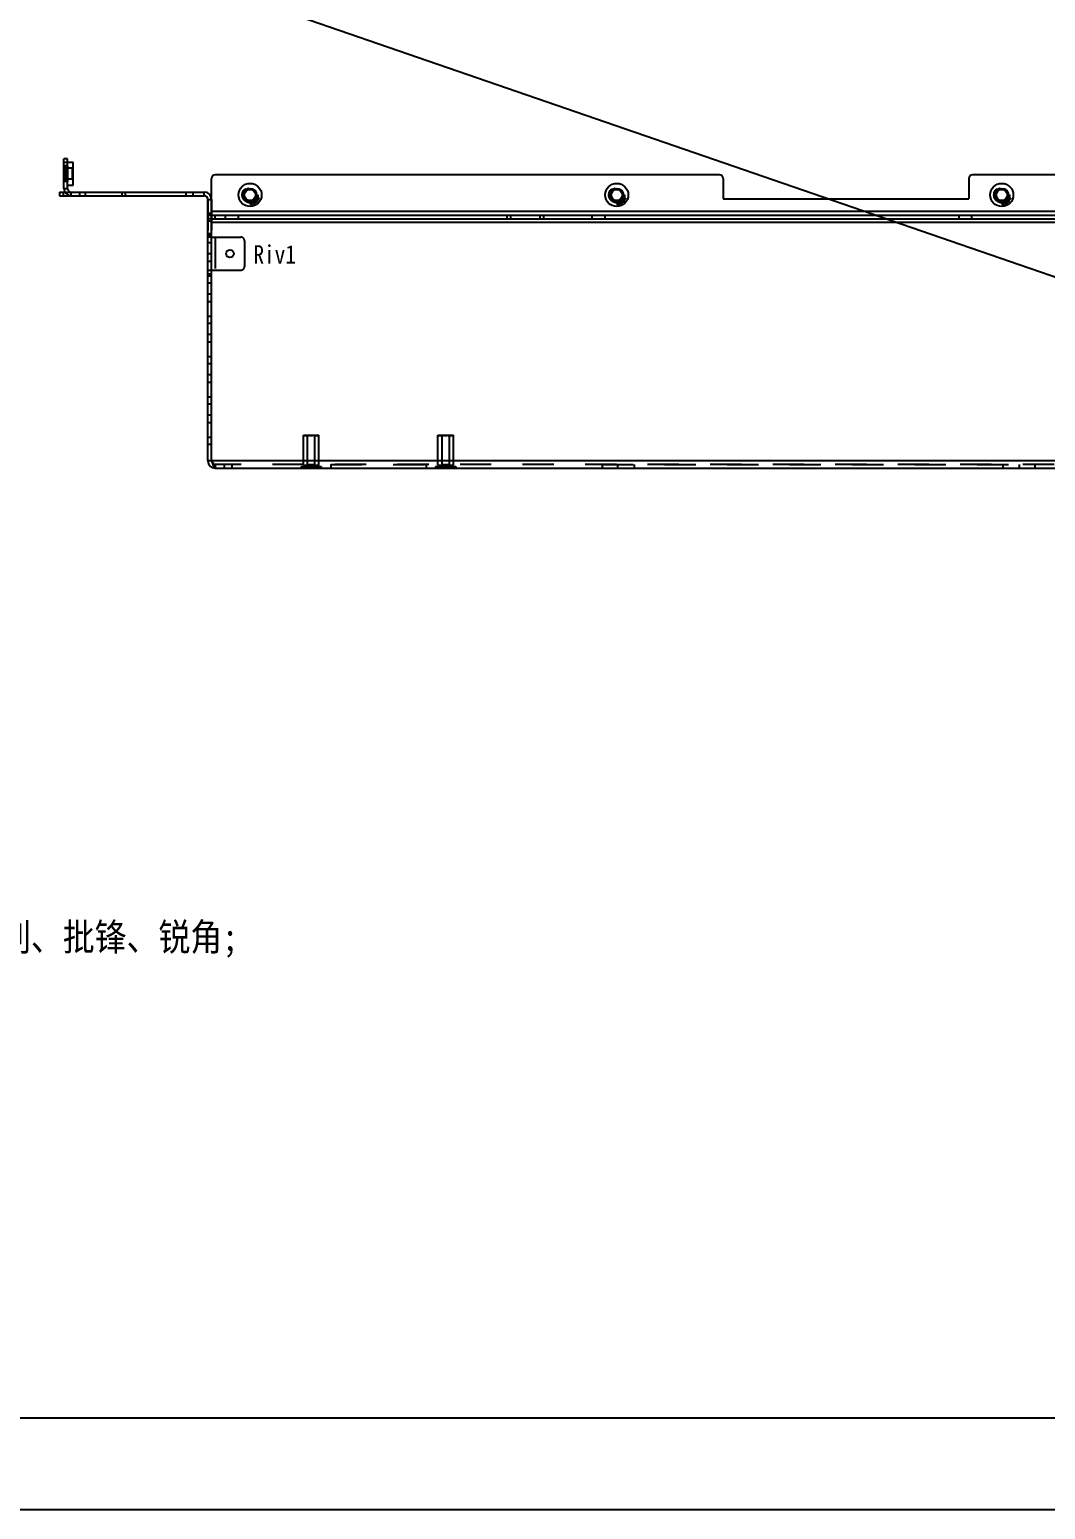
# Model space of a CAD drawing. Header units: millimetres. Extents: x 0 to 8948, y -1340 to 1100.
# Drawn here: x 6327.9 to 6604.9, y 0 to 403.5 of the extents above; entities that cross this region are included whole.
import ezdxf

# ---------------------------------------------------------------- set-up
doc = ezdxf.new("R2010")
doc.units = ezdxf.units.MM
doc.header["$LTSCALE"] = 85.25
doc.linetypes.add('HIDDEN', pattern=[0.2, 0.1, -0.1])
doc.layers.get('0').update_dxf_attribs({"linetype": 'CONTINUOUS'})
doc.layers.add('02___PRT_ALL_AXES', color=7, linetype='CONTINUOUS')
doc.layers.add('DEFAULT_2', color=8, linetype='HIDDEN')
doc.styles.get("Standard").update_dxf_attribs({"font": 'txt', "width": 0.85})

msp = doc.modelspace()

# ---------------------------------------------------------------- linework, layer by layer
msp.add_line((4392.409, 1100), (7581.815, 0))
at = {"color": 3, "linetype": 'Continuous'}
for p, q in [((6337.263, 360.199), (6337.263, 368.199)), ((6336.013, 358.199), (6375.513, 358.199)), ((6376.513, 285.899), (6376.513, 357.199)), ((6377.513, 285.899), (6377.513, 351.899)), ((6377.513, 351.899), (6750.013, 351.899)), ((6693.513, 350.899), (6377.513, 350.899)), ((6377.513, 346.899), (6376.513, 346.899)), ((6376.513, 337.899), (6377.513, 337.899)), ((6693.513, 285.899), (6377.513, 285.899)), ((6378.513, 283.899), (6692.513, 283.899))]:
    msp.add_line(p, q, dxfattribs=at)
at = {"color": 7, "linetype": 'Continuous'}
for p, q in [((6338.263, 368.199), (6337.263, 368.199)), ((6338.263, 367.199), (6337.263, 367.199)), ((6338.263, 360.199), (6338.263, 368.199)), ((6338.263, 367.349), (6339.763, 367.349)), ((6339.763, 361.049), (6339.763, 367.349)), ((6516.013, 363.899), (6378.513, 363.899)), ((6692.513, 363.899), (6585.013, 363.899)), ((6336.013, 359.199), (6336.013, 358.199)), ((6336.013, 359.199), (6337.541, 359.199)), ((6337.013, 359.199), (6337.013, 358.199)), ((6337.263, 360.199), (6338.263, 360.199)), ((6338.263, 361.049), (6339.763, 361.049)), ((6339.263, 358.199), (6339.263, 359.199)), ((6339.263, 359.199), (6375.513, 359.199)), ((6375.513, 358.199), (6375.513, 359.199)), ((6377.513, 351.899), (6377.513, 362.899)), ((6517.013, 362.899), (6517.013, 357.299)), ((6584.013, 362.899), (6584.013, 357.299)), ((6376.513, 357.199), (6377.513, 357.199)), ((6388.105, 355.933), (6388.117, 355.934)), ((6388.105, 355.933), (6388.109, 355.797)), ((6388.383, 356.234), (6388.371, 356.233)), ((6388.383, 356.234), (6388.376, 356.338)), ((6388.803, 356.102), (6388.597, 356.039)), ((6388.597, 356.039), (6388.609, 356.001)), ((6388.609, 356.001), (6388.815, 356.064)), ((6388.768, 356.455), (6388.775, 356.443)), ((6388.775, 356.443), (6388.851, 356.477)), ((6388.815, 356.064), (6388.803, 356.102)), ((6388.851, 356.477), (6389.099, 356.066)), ((6389.122, 356.079), (6388.88, 356.481)), ((6388.88, 356.481), (6389.367, 356.141)), ((6389.32, 356.261), (6388.914, 356.544)), ((6389.081, 356.002), (6389.043, 355.968)), ((6389.043, 355.968), (6389.051, 355.956)), ((6389.245, 356.09), (6389.169, 356.055)), ((6389.244, 356.742), (6389.32, 356.261)), ((6389.252, 356.078), (6389.245, 356.09)), ((6389.367, 356.141), (6389.281, 356.678)), ((6389.281, 356.678), (6389.501, 356.314)), ((6389.557, 356.356), (6389.344, 356.709)), ((6389.356, 356.779), (6389.398, 356.818)), ((6389.398, 356.818), (6389.391, 356.831)), ((6389.499, 356.256), (6389.458, 356.218)), ((6389.458, 356.218), (6389.465, 356.206)), ((6389.526, 356.834), (6389.544, 356.84)), ((6389.68, 356.352), (6389.606, 356.326)), ((6389.688, 356.34), (6389.68, 356.352)), ((6389.702, 356.787), (6389.722, 356.783)), ((6389.812, 356.552), (6389.819, 356.535)), ((6389.925, 357.663), (6389.913, 357.635)), ((6390.407, 357.462), (6389.925, 357.663)), ((6389.992, 357.453), (6389.969, 357.579)), ((6389.969, 357.579), (6390.384, 357.407)), ((6389.971, 357.447), (6389.992, 357.453)), ((6390.127, 357.201), (6390.013, 357.018)), ((6390.013, 357.018), (6390.046, 356.997)), ((6390.046, 356.997), (6390.16, 357.18)), ((6390.16, 357.18), (6390.127, 357.201)), ((6390.404, 357.364), (6390.394, 357.317)), ((6390.394, 357.317), (6390.407, 357.312)), ((6390.475, 357.514), (6390.452, 357.478)), ((6390.489, 357.508), (6390.475, 357.514)), ((6488.105, 355.933), (6488.117, 355.934)), ((6488.105, 355.933), (6488.109, 355.797)), ((6488.383, 356.234), (6488.371, 356.233)), ((6488.383, 356.234), (6488.376, 356.338)), ((6488.803, 356.102), (6488.597, 356.039)), ((6488.597, 356.039), (6488.609, 356.001)), ((6488.609, 356.001), (6488.815, 356.064)), ((6488.768, 356.455), (6488.775, 356.443)), ((6488.775, 356.443), (6488.851, 356.477)), ((6488.815, 356.064), (6488.803, 356.102)), ((6488.851, 356.477), (6489.099, 356.066)), ((6489.122, 356.079), (6488.88, 356.481)), ((6488.88, 356.481), (6489.367, 356.141)), ((6489.32, 356.261), (6488.914, 356.544)), ((6489.081, 356.002), (6489.043, 355.968)), ((6489.043, 355.968), (6489.051, 355.956)), ((6489.245, 356.09), (6489.169, 356.055)), ((6489.244, 356.742), (6489.32, 356.261)), ((6489.252, 356.078), (6489.245, 356.09)), ((6489.367, 356.141), (6489.281, 356.678)), ((6489.281, 356.678), (6489.501, 356.314)), ((6489.557, 356.356), (6489.344, 356.709)), ((6489.356, 356.779), (6489.398, 356.818)), ((6489.398, 356.818), (6489.391, 356.831)), ((6489.499, 356.256), (6489.458, 356.218)), ((6489.458, 356.218), (6489.465, 356.206)), ((6489.526, 356.834), (6489.544, 356.84)), ((6489.68, 356.352), (6489.606, 356.326)), ((6489.688, 356.34), (6489.68, 356.352)), ((6489.702, 356.787), (6489.722, 356.783)), ((6489.812, 356.552), (6489.819, 356.535)), ((6489.925, 357.663), (6489.913, 357.635)), ((6490.407, 357.462), (6489.925, 357.663)), ((6489.992, 357.453), (6489.969, 357.579)), ((6489.969, 357.579), (6490.384, 357.407)), ((6489.971, 357.447), (6489.992, 357.453)), ((6490.127, 357.201), (6490.013, 357.018)), ((6490.013, 357.018), (6490.046, 356.997)), ((6490.046, 356.997), (6490.16, 357.18)), ((6490.16, 357.18), (6490.127, 357.201)), ((6490.404, 357.364), (6490.394, 357.317)), ((6490.394, 357.317), (6490.407, 357.312)), ((6490.475, 357.514), (6490.452, 357.478)), ((6490.489, 357.508), (6490.475, 357.514)), ((6517.013, 357.299), (6584.013, 357.299)), ((6593.105, 355.933), (6593.117, 355.934)), ((6593.105, 355.933), (6593.109, 355.797)), ((6593.383, 356.234), (6593.371, 356.233)), ((6593.383, 356.234), (6593.376, 356.338)), ((6593.803, 356.102), (6593.597, 356.039)), ((6593.597, 356.039), (6593.609, 356.001)), ((6593.609, 356.001), (6593.815, 356.064)), ((6593.768, 356.455), (6593.775, 356.443)), ((6593.775, 356.443), (6593.851, 356.477)), ((6593.815, 356.064), (6593.803, 356.102)), ((6593.851, 356.477), (6594.099, 356.066)), ((6593.88, 356.481), (6594.367, 356.141)), ((6594.122, 356.079), (6593.88, 356.481)), ((6594.32, 356.261), (6593.914, 356.544)), ((6594.081, 356.002), (6594.043, 355.968)), ((6594.043, 355.968), (6594.051, 355.956)), ((6594.245, 356.09), (6594.169, 356.055)), ((6594.244, 356.742), (6594.32, 356.261)), ((6594.252, 356.078), (6594.245, 356.09)), ((6594.281, 356.678), (6594.501, 356.314)), ((6594.367, 356.141), (6594.281, 356.678)), ((6594.557, 356.356), (6594.344, 356.709)), ((6594.356, 356.779), (6594.398, 356.818)), ((6594.398, 356.818), (6594.391, 356.831)), ((6594.499, 356.256), (6594.458, 356.218)), ((6594.458, 356.218), (6594.465, 356.206)), ((6594.526, 356.834), (6594.544, 356.84)), ((6594.68, 356.352), (6594.606, 356.326)), ((6594.688, 356.34), (6594.68, 356.352)), ((6594.702, 356.787), (6594.722, 356.783)), ((6594.812, 356.552), (6594.819, 356.535)), ((6594.925, 357.663), (6594.913, 357.635)), ((6595.407, 357.462), (6594.925, 357.663)), ((6594.969, 357.579), (6595.384, 357.407)), ((6594.992, 357.453), (6594.969, 357.579)), ((6594.971, 357.447), (6594.992, 357.453)), ((6595.127, 357.201), (6595.013, 357.018)), ((6595.013, 357.018), (6595.046, 356.997)), ((6595.046, 356.997), (6595.16, 357.18)), ((6595.16, 357.18), (6595.127, 357.201)), ((6595.404, 357.364), (6595.394, 357.317)), ((6595.394, 357.317), (6595.407, 357.312)), ((6595.475, 357.514), (6595.452, 357.478)), ((6595.489, 357.508), (6595.475, 357.514)), ((6376.513, 352.899), (6750.013, 352.899)), ((6377.513, 351.899), (6376.513, 351.899)), ((6693.513, 353.899), (6377.513, 353.899)), ((6378.513, 351.899), (6378.513, 352.899)), ((6458.013, 352.899), (6458.013, 351.899)), ((6459.013, 352.899), (6459.013, 351.899)), ((6467.013, 352.899), (6467.013, 351.899)), ((6468.013, 352.899), (6468.013, 351.899)), ((6376.513, 347.899), (6377.513, 347.899)), ((6376.513, 336.899), (6377.513, 336.899)), ((6377.513, 285.899), (6376.513, 285.899)), ((6031.815, 0), (7581.815, 0))]:
    msp.add_line(p, q, dxfattribs=at)
msp.add_lwpolyline([(6056.815, 25), (7556.815, 25), (7556.815, 1075), (6056.815, 1075)], close=True, dxfattribs=at)
for centre, radius in [((6388.013, 358.399), 3.15), ((6388.013, 358.399), 1.8), ((6388.013, 358.399), 1.5), ((6488.013, 358.399), 3.15), ((6488.013, 358.399), 1.8), ((6488.013, 358.399), 1.5), ((6593.013, 358.399), 3.15), ((6593.013, 358.399), 1.8), ((6593.013, 358.399), 1.5)]:
    msp.add_circle(centre, radius, dxfattribs=at)
for centre, radius, start, end in [((6378.513, 362.899), 1, 90, 180), ((6516.013, 362.899), 1, 0, 90), ((6585.013, 362.899), 1, 90, 180), ((6339.263, 360.199), 1, 180, 270), ((6375.513, 357.199), 2, 0, 90), ((6388.58, 358.017), 1.438, 297.53662, 301.08982), ((6488.58, 358.017), 1.438, 297.53662, 301.08982), ((6593.58, 358.017), 1.438, 297.53662, 301.08982), ((6378.513, 285.899), 1, 180, 215.03149)]:
    msp.add_arc(centre, radius, start, end, dxfattribs=at)
at = {"color": 3, "linetype": 'Continuous'}
for centre, radius, start, end in [((6339.263, 360.199), 2, 180, 270), ((6375.513, 357.199), 1, 0, 90), ((6378.513, 285.899), 2, 180, 270)]:
    msp.add_arc(centre, radius, start, end, dxfattribs=at)
at = {"color": 7, "linetype": 'Continuous'}
for points in [[(6388.116, 356.308), (6388.085, 356.276), (6388.073, 356.239), (6388.077, 356.197)], [(6388.077, 356.197), (6388.081, 356.163), (6388.096, 356.133), (6388.124, 356.109)], [(6388.109, 355.797), (6388.16, 355.774), (6388.215, 355.766), (6388.274, 355.772)], [(6388.24, 356.364), (6388.187, 356.358), (6388.145, 356.339), (6388.116, 356.308)], [(6388.183, 355.83), (6388.15, 355.855), (6388.128, 355.89), (6388.117, 355.934)], [(6388.124, 356.231), (6388.121, 356.257), (6388.13, 356.279), (6388.15, 356.3)], [(6388.156, 356.179), (6388.136, 356.193), (6388.126, 356.211), (6388.124, 356.231)], [(6388.124, 356.109), (6388.151, 356.085), (6388.198, 356.061), (6388.265, 356.035)], [(6388.15, 356.3), (6388.169, 356.321), (6388.196, 356.334), (6388.229, 356.338)], [(6388.274, 356.122), (6388.215, 356.145), (6388.176, 356.164), (6388.156, 356.179)], [(6388.29, 355.798), (6388.252, 355.794), (6388.217, 355.804), (6388.183, 355.83)], [(6388.229, 356.338), (6388.297, 356.345), (6388.345, 356.31), (6388.371, 356.234)], [(6388.376, 356.338), (6388.339, 356.36), (6388.293, 356.369), (6388.24, 356.364)], [(6388.265, 356.035), (6388.312, 356.016), (6388.346, 355.999), (6388.368, 355.983)], [(6388.407, 356.057), (6388.379, 356.077), (6388.335, 356.098), (6388.274, 356.122)], [(6388.274, 355.772), (6388.337, 355.779), (6388.384, 355.799), (6388.416, 355.834)], [(6388.376, 355.839), (6388.354, 355.815), (6388.325, 355.802), (6388.29, 355.798)], [(6388.368, 355.983), (6388.39, 355.967), (6388.402, 355.946), (6388.405, 355.919)], [(6388.405, 355.919), (6388.408, 355.89), (6388.398, 355.863), (6388.376, 355.839)], [(6388.456, 355.962), (6388.452, 356.006), (6388.434, 356.038), (6388.407, 356.057)], [(6388.416, 355.834), (6388.448, 355.868), (6388.462, 355.912), (6388.456, 355.962)], [(6388.844, 356.498), (6388.803, 356.473), (6388.777, 356.459), (6388.768, 356.455)], [(6388.914, 356.544), (6388.902, 356.534), (6388.878, 356.519), (6388.844, 356.498)], [(6389.051, 355.956), (6389.09, 355.982), (6389.124, 356.003), (6389.151, 356.019)], [(6389.109, 356.036), (6389.108, 356.029), (6389.099, 356.017), (6389.081, 356.002)], [(6389.099, 356.066), (6389.107, 356.053), (6389.11, 356.043), (6389.109, 356.036)], [(6389.169, 356.055), (6389.152, 356.047), (6389.137, 356.055), (6389.122, 356.079)], [(6389.151, 356.019), (6389.186, 356.041), (6389.22, 356.06), (6389.252, 356.078)], [(6389.391, 356.831), (6389.37, 356.816), (6389.347, 356.801), (6389.322, 356.786)], [(6389.344, 356.709), (6389.335, 356.724), (6389.331, 356.736), (6389.333, 356.746)], [(6389.333, 356.746), (6389.335, 356.756), (6389.343, 356.766), (6389.356, 356.779)], [(6389.465, 356.206), (6389.506, 356.233), (6389.542, 356.255), (6389.575, 356.275)], [(6389.5, 356.944), (6389.498, 356.911), (6389.507, 356.875), (6389.526, 356.834)], [(6389.514, 356.281), (6389.514, 356.274), (6389.509, 356.265), (6389.499, 356.256)], [(6389.54, 357.034), (6389.514, 357.005), (6389.501, 356.975), (6389.5, 356.944)], [(6389.501, 356.314), (6389.51, 356.298), (6389.514, 356.287), (6389.514, 356.281)], [(6389.544, 356.84), (6389.531, 356.867), (6389.526, 356.894), (6389.53, 356.92)], [(6389.53, 356.92), (6389.534, 356.946), (6389.543, 356.968), (6389.559, 356.986)], [(6389.618, 357.077), (6389.588, 357.073), (6389.562, 357.059), (6389.54, 357.034)], [(6389.581, 356.325), (6389.574, 356.329), (6389.567, 356.339), (6389.557, 356.356)], [(6389.559, 356.986), (6389.576, 357.005), (6389.596, 357.015), (6389.618, 357.017)], [(6389.575, 356.275), (6389.599, 356.29), (6389.637, 356.311), (6389.688, 356.34)], [(6389.606, 356.326), (6389.596, 356.322), (6389.587, 356.322), (6389.581, 356.325)], [(6389.689, 357.06), (6389.672, 357.076), (6389.648, 357.081), (6389.618, 357.077)], [(6389.618, 357.017), (6389.64, 357.019), (6389.661, 357.012), (6389.679, 356.996)], [(6389.679, 356.996), (6389.705, 356.973), (6389.713, 356.92), (6389.705, 356.838)], [(6389.723, 356.997), (6389.718, 357.023), (6389.707, 357.044), (6389.689, 357.06)], [(6389.705, 356.838), (6389.703, 356.82), (6389.702, 356.803), (6389.702, 356.787)], [(6389.722, 356.783), (6389.723, 356.813), (6389.73, 356.838), (6389.745, 356.855)], [(6389.725, 356.895), (6389.729, 356.937), (6389.728, 356.97), (6389.723, 356.997)], [(6389.825, 356.947), (6389.785, 356.947), (6389.752, 356.929), (6389.725, 356.895)], [(6389.745, 356.855), (6389.765, 356.876), (6389.79, 356.885), (6389.822, 356.882)], [(6389.819, 356.571), (6389.814, 356.566), (6389.812, 356.559), (6389.812, 356.552)], [(6389.855, 356.587), (6389.838, 356.584), (6389.826, 356.579), (6389.819, 356.571)], [(6389.819, 356.535), (6389.829, 356.525), (6389.845, 356.526), (6389.867, 356.536)], [(6389.822, 356.882), (6389.853, 356.879), (6389.884, 356.866), (6389.912, 356.84)], [(6389.935, 356.902), (6389.901, 356.933), (6389.865, 356.948), (6389.825, 356.947)], [(6389.941, 356.625), (6389.925, 356.608), (6389.896, 356.595), (6389.855, 356.587)], [(6389.867, 356.536), (6389.889, 356.545), (6389.914, 356.565), (6389.942, 356.596)], [(6389.912, 356.84), (6389.946, 356.809), (6389.966, 356.772), (6389.971, 356.73)], [(6389.913, 357.635), (6389.943, 357.559), (6389.962, 357.497), (6389.971, 357.447)], [(6390.004, 356.756), (6390.002, 356.814), (6389.979, 356.863), (6389.935, 356.902)], [(6389.971, 356.73), (6389.976, 356.687), (6389.966, 356.652), (6389.941, 356.625)], [(6389.942, 356.596), (6389.985, 356.644), (6390.006, 356.698), (6390.004, 356.756)], [(6390.384, 357.407), (6390.402, 357.399), (6390.409, 357.385), (6390.404, 357.364)], [(6390.452, 357.478), (6390.441, 357.459), (6390.426, 357.454), (6390.407, 357.462)], [(6390.407, 357.312), (6390.417, 357.341), (6390.43, 357.374), (6390.445, 357.411)], [(6390.445, 357.411), (6390.46, 357.447), (6390.475, 357.479), (6390.489, 357.508)], [(6488.116, 356.308), (6488.085, 356.276), (6488.073, 356.239), (6488.077, 356.197)], [(6488.077, 356.197), (6488.081, 356.163), (6488.096, 356.133), (6488.124, 356.109)], [(6488.109, 355.797), (6488.16, 355.774), (6488.215, 355.766), (6488.274, 355.772)], [(6488.24, 356.364), (6488.187, 356.358), (6488.145, 356.339), (6488.116, 356.308)], [(6488.183, 355.83), (6488.15, 355.855), (6488.128, 355.89), (6488.117, 355.934)], [(6488.124, 356.231), (6488.121, 356.257), (6488.13, 356.279), (6488.15, 356.3)], [(6488.156, 356.179), (6488.136, 356.193), (6488.126, 356.211), (6488.124, 356.231)], [(6488.124, 356.109), (6488.151, 356.085), (6488.198, 356.061), (6488.265, 356.035)], [(6488.15, 356.3), (6488.169, 356.321), (6488.196, 356.334), (6488.229, 356.338)], [(6488.274, 356.122), (6488.215, 356.145), (6488.176, 356.164), (6488.156, 356.179)], [(6488.29, 355.798), (6488.252, 355.794), (6488.217, 355.804), (6488.183, 355.83)], [(6488.229, 356.338), (6488.297, 356.345), (6488.345, 356.31), (6488.371, 356.234)], [(6488.376, 356.338), (6488.339, 356.36), (6488.293, 356.369), (6488.24, 356.364)], [(6488.265, 356.035), (6488.312, 356.016), (6488.346, 355.999), (6488.368, 355.983)], [(6488.407, 356.057), (6488.379, 356.077), (6488.335, 356.098), (6488.274, 356.122)], [(6488.274, 355.772), (6488.337, 355.779), (6488.384, 355.799), (6488.416, 355.834)], [(6488.376, 355.839), (6488.354, 355.815), (6488.325, 355.802), (6488.29, 355.798)], [(6488.368, 355.983), (6488.39, 355.967), (6488.402, 355.946), (6488.405, 355.919)], [(6488.405, 355.919), (6488.408, 355.89), (6488.398, 355.863), (6488.376, 355.839)], [(6488.456, 355.962), (6488.452, 356.006), (6488.434, 356.038), (6488.407, 356.057)], [(6488.416, 355.834), (6488.448, 355.868), (6488.462, 355.912), (6488.456, 355.962)], [(6488.844, 356.498), (6488.803, 356.473), (6488.777, 356.459), (6488.768, 356.455)], [(6488.914, 356.544), (6488.902, 356.534), (6488.878, 356.519), (6488.844, 356.498)], [(6489.051, 355.956), (6489.09, 355.982), (6489.124, 356.003), (6489.151, 356.019)], [(6489.109, 356.036), (6489.108, 356.029), (6489.099, 356.017), (6489.081, 356.002)], [(6489.099, 356.066), (6489.107, 356.053), (6489.11, 356.043), (6489.109, 356.036)], [(6489.169, 356.055), (6489.152, 356.047), (6489.137, 356.055), (6489.122, 356.079)], [(6489.151, 356.019), (6489.186, 356.041), (6489.22, 356.06), (6489.252, 356.078)], [(6489.391, 356.831), (6489.37, 356.816), (6489.347, 356.801), (6489.322, 356.786)], [(6489.344, 356.709), (6489.335, 356.724), (6489.331, 356.736), (6489.333, 356.746)], [(6489.333, 356.746), (6489.335, 356.756), (6489.343, 356.766), (6489.356, 356.779)], [(6489.465, 356.206), (6489.506, 356.233), (6489.542, 356.255), (6489.575, 356.275)], [(6489.5, 356.944), (6489.498, 356.911), (6489.507, 356.875), (6489.526, 356.834)], [(6489.514, 356.281), (6489.514, 356.274), (6489.509, 356.265), (6489.499, 356.256)], [(6489.54, 357.034), (6489.514, 357.005), (6489.501, 356.975), (6489.5, 356.944)], [(6489.501, 356.314), (6489.51, 356.298), (6489.514, 356.287), (6489.514, 356.281)], [(6489.544, 356.84), (6489.531, 356.867), (6489.526, 356.894), (6489.53, 356.92)], [(6489.53, 356.92), (6489.534, 356.946), (6489.543, 356.968), (6489.559, 356.986)], [(6489.618, 357.077), (6489.588, 357.073), (6489.562, 357.059), (6489.54, 357.034)], [(6489.581, 356.325), (6489.574, 356.329), (6489.567, 356.339), (6489.557, 356.356)], [(6489.559, 356.986), (6489.576, 357.005), (6489.596, 357.015), (6489.618, 357.017)], [(6489.575, 356.275), (6489.599, 356.29), (6489.637, 356.311), (6489.688, 356.34)], [(6489.606, 356.326), (6489.596, 356.322), (6489.587, 356.322), (6489.581, 356.325)], [(6489.689, 357.06), (6489.672, 357.076), (6489.648, 357.081), (6489.618, 357.077)], [(6489.618, 357.017), (6489.64, 357.019), (6489.661, 357.012), (6489.679, 356.996)], [(6489.679, 356.996), (6489.705, 356.973), (6489.713, 356.92), (6489.705, 356.838)], [(6489.723, 356.997), (6489.718, 357.023), (6489.707, 357.044), (6489.689, 357.06)], [(6489.705, 356.838), (6489.703, 356.82), (6489.702, 356.803), (6489.702, 356.787)], [(6489.722, 356.783), (6489.723, 356.813), (6489.73, 356.838), (6489.745, 356.855)], [(6489.725, 356.895), (6489.729, 356.937), (6489.728, 356.97), (6489.723, 356.997)], [(6489.825, 356.947), (6489.785, 356.947), (6489.752, 356.929), (6489.725, 356.895)], [(6489.745, 356.855), (6489.765, 356.876), (6489.79, 356.885), (6489.822, 356.882)], [(6489.819, 356.571), (6489.814, 356.566), (6489.812, 356.559), (6489.812, 356.552)], [(6489.855, 356.587), (6489.838, 356.584), (6489.826, 356.579), (6489.819, 356.571)], [(6489.819, 356.535), (6489.829, 356.525), (6489.845, 356.526), (6489.867, 356.536)], [(6489.822, 356.882), (6489.853, 356.879), (6489.884, 356.866), (6489.912, 356.84)], [(6489.935, 356.902), (6489.901, 356.933), (6489.865, 356.948), (6489.825, 356.947)], [(6489.941, 356.625), (6489.925, 356.608), (6489.896, 356.595), (6489.855, 356.587)], [(6489.867, 356.536), (6489.889, 356.545), (6489.914, 356.565), (6489.942, 356.596)], [(6489.912, 356.84), (6489.946, 356.809), (6489.966, 356.772), (6489.971, 356.73)], [(6489.913, 357.635), (6489.943, 357.559), (6489.962, 357.497), (6489.971, 357.447)], [(6490.004, 356.756), (6490.002, 356.814), (6489.979, 356.863), (6489.935, 356.902)], [(6489.971, 356.73), (6489.976, 356.687), (6489.966, 356.652), (6489.941, 356.625)], [(6489.942, 356.596), (6489.985, 356.644), (6490.006, 356.698), (6490.004, 356.756)], [(6490.384, 357.407), (6490.402, 357.399), (6490.409, 357.385), (6490.404, 357.364)], [(6490.452, 357.478), (6490.441, 357.459), (6490.426, 357.454), (6490.407, 357.462)], [(6490.407, 357.312), (6490.417, 357.341), (6490.43, 357.374), (6490.445, 357.411)], [(6490.445, 357.411), (6490.46, 357.447), (6490.475, 357.479), (6490.489, 357.508)], [(6593.116, 356.308), (6593.085, 356.276), (6593.073, 356.239), (6593.077, 356.197)], [(6593.077, 356.197), (6593.081, 356.163), (6593.096, 356.133), (6593.124, 356.109)], [(6593.109, 355.797), (6593.16, 355.774), (6593.215, 355.766), (6593.274, 355.772)], [(6593.24, 356.364), (6593.187, 356.358), (6593.145, 356.339), (6593.116, 356.308)], [(6593.183, 355.83), (6593.15, 355.855), (6593.128, 355.89), (6593.117, 355.934)], [(6593.124, 356.231), (6593.121, 356.257), (6593.13, 356.279), (6593.15, 356.3)], [(6593.156, 356.179), (6593.136, 356.193), (6593.126, 356.211), (6593.124, 356.231)], [(6593.124, 356.109), (6593.151, 356.085), (6593.198, 356.061), (6593.265, 356.035)], [(6593.15, 356.3), (6593.169, 356.321), (6593.196, 356.334), (6593.229, 356.338)], [(6593.274, 356.122), (6593.215, 356.145), (6593.176, 356.164), (6593.156, 356.179)], [(6593.29, 355.798), (6593.252, 355.794), (6593.217, 355.804), (6593.183, 355.83)], [(6593.229, 356.338), (6593.297, 356.345), (6593.345, 356.31), (6593.371, 356.234)], [(6593.376, 356.338), (6593.339, 356.36), (6593.293, 356.369), (6593.24, 356.364)], [(6593.265, 356.035), (6593.312, 356.016), (6593.346, 355.999), (6593.368, 355.983)], [(6593.407, 356.057), (6593.379, 356.077), (6593.335, 356.098), (6593.274, 356.122)], [(6593.274, 355.772), (6593.337, 355.779), (6593.384, 355.799), (6593.416, 355.834)], [(6593.376, 355.839), (6593.354, 355.815), (6593.325, 355.802), (6593.29, 355.798)], [(6593.368, 355.983), (6593.39, 355.967), (6593.402, 355.946), (6593.405, 355.919)], [(6593.405, 355.919), (6593.408, 355.89), (6593.398, 355.863), (6593.376, 355.839)], [(6593.456, 355.962), (6593.452, 356.006), (6593.434, 356.038), (6593.407, 356.057)], [(6593.416, 355.834), (6593.448, 355.868), (6593.462, 355.912), (6593.456, 355.962)], [(6593.844, 356.498), (6593.803, 356.473), (6593.777, 356.459), (6593.768, 356.455)], [(6593.914, 356.544), (6593.902, 356.534), (6593.878, 356.519), (6593.844, 356.498)], [(6594.051, 355.956), (6594.09, 355.982), (6594.124, 356.003), (6594.151, 356.019)], [(6594.109, 356.036), (6594.108, 356.029), (6594.099, 356.017), (6594.081, 356.002)], [(6594.099, 356.066), (6594.107, 356.053), (6594.11, 356.043), (6594.109, 356.036)], [(6594.169, 356.055), (6594.152, 356.047), (6594.137, 356.055), (6594.122, 356.079)], [(6594.151, 356.019), (6594.186, 356.041), (6594.22, 356.06), (6594.252, 356.078)], [(6594.391, 356.831), (6594.37, 356.816), (6594.347, 356.801), (6594.322, 356.786)], [(6594.344, 356.709), (6594.335, 356.724), (6594.331, 356.736), (6594.333, 356.746)], [(6594.333, 356.746), (6594.335, 356.756), (6594.343, 356.766), (6594.356, 356.779)], [(6594.465, 356.206), (6594.506, 356.233), (6594.542, 356.255), (6594.575, 356.275)], [(6594.5, 356.944), (6594.498, 356.911), (6594.507, 356.875), (6594.526, 356.834)], [(6594.514, 356.281), (6594.514, 356.274), (6594.509, 356.265), (6594.499, 356.256)], [(6594.54, 357.034), (6594.514, 357.005), (6594.501, 356.975), (6594.5, 356.944)], [(6594.501, 356.314), (6594.51, 356.298), (6594.514, 356.287), (6594.514, 356.281)], [(6594.544, 356.84), (6594.531, 356.867), (6594.526, 356.894), (6594.53, 356.92)], [(6594.53, 356.92), (6594.534, 356.946), (6594.543, 356.968), (6594.559, 356.986)], [(6594.618, 357.077), (6594.588, 357.073), (6594.562, 357.059), (6594.54, 357.034)], [(6594.581, 356.325), (6594.574, 356.329), (6594.567, 356.339), (6594.557, 356.356)], [(6594.559, 356.986), (6594.576, 357.005), (6594.596, 357.015), (6594.618, 357.017)], [(6594.575, 356.275), (6594.599, 356.29), (6594.637, 356.311), (6594.688, 356.34)], [(6594.606, 356.326), (6594.596, 356.322), (6594.587, 356.322), (6594.581, 356.325)], [(6594.689, 357.06), (6594.672, 357.076), (6594.648, 357.081), (6594.618, 357.077)], [(6594.618, 357.017), (6594.64, 357.019), (6594.661, 357.012), (6594.679, 356.996)], [(6594.679, 356.996), (6594.705, 356.973), (6594.713, 356.92), (6594.705, 356.838)], [(6594.723, 356.997), (6594.718, 357.023), (6594.707, 357.044), (6594.689, 357.06)], [(6594.705, 356.838), (6594.703, 356.82), (6594.702, 356.803), (6594.702, 356.787)], [(6594.722, 356.783), (6594.723, 356.813), (6594.73, 356.838), (6594.745, 356.855)], [(6594.725, 356.895), (6594.729, 356.937), (6594.728, 356.97), (6594.723, 356.997)], [(6594.825, 356.947), (6594.785, 356.947), (6594.752, 356.929), (6594.725, 356.895)], [(6594.745, 356.855), (6594.765, 356.876), (6594.79, 356.885), (6594.822, 356.882)], [(6594.819, 356.571), (6594.814, 356.566), (6594.812, 356.559), (6594.812, 356.552)], [(6594.855, 356.587), (6594.838, 356.584), (6594.826, 356.579), (6594.819, 356.571)], [(6594.819, 356.535), (6594.829, 356.525), (6594.845, 356.526), (6594.867, 356.536)], [(6594.822, 356.882), (6594.853, 356.879), (6594.884, 356.866), (6594.912, 356.84)], [(6594.935, 356.902), (6594.901, 356.933), (6594.865, 356.948), (6594.825, 356.947)], [(6594.941, 356.625), (6594.925, 356.608), (6594.896, 356.595), (6594.855, 356.587)], [(6594.867, 356.536), (6594.889, 356.545), (6594.914, 356.565), (6594.942, 356.596)], [(6594.912, 356.84), (6594.946, 356.809), (6594.966, 356.772), (6594.971, 356.73)], [(6594.913, 357.635), (6594.943, 357.559), (6594.962, 357.497), (6594.971, 357.447)], [(6595.004, 356.756), (6595.002, 356.814), (6594.979, 356.863), (6594.935, 356.902)], [(6594.971, 356.73), (6594.976, 356.687), (6594.966, 356.652), (6594.941, 356.625)], [(6594.942, 356.596), (6594.985, 356.644), (6595.006, 356.698), (6595.004, 356.756)], [(6595.384, 357.407), (6595.402, 357.399), (6595.409, 357.385), (6595.404, 357.364)], [(6595.452, 357.478), (6595.441, 357.459), (6595.426, 357.454), (6595.407, 357.462)], [(6595.407, 357.312), (6595.417, 357.341), (6595.43, 357.374), (6595.445, 357.411)], [(6595.445, 357.411), (6595.46, 357.447), (6595.475, 357.479), (6595.489, 357.508)]]:
    msp.add_open_spline(points, degree=3, dxfattribs=at)
at = {"color": 3, "linetype": 'Continuous'}
msp.add_open_spline([(6377.513, 285.899), (6377.594, 285.643), (6377.747, 285.166), (6377.948, 284.609), (6378.126, 284.248), (6378.263, 284.03), (6378.415, 283.899), (6378.513, 283.899)], degree=3, knots=[0, 0, 0, 0, 0.3508799, 0.6538995, 0.7752095, 0.8724418, 1, 1, 1, 1], dxfattribs=at)
at = {"layer": '02___PRT_ALL_AXES', "color": 8, "linetype": 'HIDDEN'}
for p, q in [((6337.263, 366.299), (6337.263, 362.099)), ((6338.263, 366.299), (6337.263, 366.299)), ((6337.263, 364.199), (6338.263, 364.199)), ((6338.263, 366.299), (6338.263, 362.099)), ((6338.263, 362.099), (6337.263, 362.099)), ((6341.513, 359.199), (6341.513, 358.199)), ((6341.513, 359.199), (6354.013, 359.199)), ((6343.013, 359.199), (6343.013, 358.199)), ((6353.013, 359.199), (6353.013, 358.199)), ((6354.013, 358.199), (6354.013, 359.199)), ((6370.455, 359.199), (6370.455, 358.199)), ((6370.455, 359.199), (6375.513, 359.199)), ((6372.455, 358.199), (6372.455, 359.199)), ((6341.513, 358.199), (6354.013, 358.199)), ((6370.455, 358.199), (6375.513, 358.199)), ((6376.513, 357.199), (6376.513, 345.328)), ((6377.513, 357.199), (6377.513, 345.328)), ((6381.263, 352.899), (6381.263, 351.899)), ((6381.263, 352.899), (6384.763, 352.899)), ((6381.263, 351.899), (6384.763, 351.899)), ((6384.763, 352.899), (6384.763, 351.899)), ((6481.263, 352.899), (6481.263, 351.899)), ((6481.263, 352.899), (6484.763, 352.899)), ((6481.263, 351.899), (6484.763, 351.899)), ((6484.763, 352.899), (6484.763, 351.899)), ((6581.263, 352.899), (6584.763, 352.899)), ((6581.263, 352.899), (6581.263, 351.899)), ((6581.263, 351.899), (6584.763, 351.899)), ((6584.763, 352.899), (6584.763, 351.899)), ((6376.513, 347.328), (6377.513, 347.328)), ((6377.513, 345.328), (6376.513, 345.328)), ((6402.568, 284.699), (6402.568, 292.899)), ((6403.663, 283.899), (6403.663, 292.899)), ((6403.663, 292.899), (6405.663, 292.899)), ((6405.663, 283.899), (6405.663, 292.899)), ((6406.758, 284.699), (6406.758, 292.899)), ((6439.268, 284.699), (6439.268, 292.899)), ((6440.363, 283.899), (6440.363, 292.899)), ((6440.363, 292.899), (6442.363, 292.899)), ((6442.363, 283.899), (6442.363, 292.899)), ((6443.458, 284.699), (6443.458, 292.899)), ((6402.568, 284.699), (6406.758, 284.699)), ((6402.768, 284.699), (6402.768, 284.399)), ((6406.558, 284.399), (6402.768, 284.399)), ((6403.663, 284.899), (6405.663, 284.899)), ((6403.663, 283.899), (6405.663, 283.899)), ((6406.558, 284.699), (6406.558, 284.399)), ((6410.013, 284.899), (6410.013, 283.899)), ((6410.013, 284.899), (6436.013, 284.899)), ((6410.013, 283.899), (6436.013, 283.899)), ((6436.013, 284.899), (6436.013, 283.899)), ((6439.268, 284.699), (6443.458, 284.699)), ((6439.468, 284.699), (6439.468, 284.399)), ((6443.258, 284.399), (6439.468, 284.399)), ((6440.363, 284.899), (6442.363, 284.899)), ((6440.363, 283.899), (6442.363, 283.899)), ((6443.258, 284.699), (6443.258, 284.399)), ((6484.013, 284.899), (6484.013, 283.899)), ((6484.013, 284.899), (6602.013, 284.899)), ((6484.013, 283.899), (6602.013, 283.899)), ((6488.263, 284.899), (6488.263, 283.899)), ((6492.763, 284.899), (6492.763, 283.899)), ((6593.263, 284.899), (6593.263, 283.899)), ((6597.763, 284.899), (6597.763, 283.899)), ((6602.013, 284.899), (6602.013, 283.899))]:
    msp.add_line(p, q, dxfattribs=at)
for centre in [(6388.013, 358.399), (6488.013, 358.399), (6593.013, 358.399)]:
    msp.add_circle(centre, 2.1, dxfattribs=at)
at = {"layer": '02___PRT_ALL_AXES', "color": 3, "linetype": 'Continuous'}
msp.add_circle((6382.513, 342.399), 1.05, dxfattribs=at)
at = {"layer": 'DEFAULT_2', "color": 8, "linetype": 'HIDDEN'}
for p, q in [((6337.293, 366.324), (6337.293, 362.074)), ((6337.293, 366.324), (6337.393, 366.324)), ((6337.293, 365.999), (6337.593, 365.699)), ((6337.393, 366.324), (6337.393, 362.074)), ((6337.883, 366.098), (6337.393, 366.324)), ((6337.593, 365.699), (6337.593, 362.699)), ((6339.463, 365.699), (6337.593, 365.699)), ((6337.883, 366.324), (6337.883, 362.074)), ((6337.883, 366.324), (6338.263, 366.324)), ((6339.463, 365.699), (6339.763, 365.999)), ((6339.463, 365.699), (6339.463, 362.699)), ((6339.743, 363.112), (6339.743, 363.463)), ((6339.743, 363.463), (6339.763, 363.463)), ((6339.763, 363.435), (6339.743, 363.435)), ((6339.743, 363.379), (6339.763, 363.379)), ((6339.743, 363.314), (6339.763, 363.314)), ((6339.743, 363.308), (6339.763, 363.308)), ((6339.763, 363.278), (6339.743, 363.278)), ((6339.743, 363.262), (6339.763, 363.262)), ((6339.743, 363.259), (6339.763, 363.259)), ((6339.743, 363.253), (6339.763, 363.253)), ((6339.743, 363.247), (6339.763, 363.247)), ((6339.743, 363.211), (6339.763, 363.211)), ((6339.763, 363.207), (6339.743, 363.207)), ((6339.743, 363.164), (6339.763, 363.164)), ((6337.593, 362.699), (6337.293, 362.399)), ((6337.293, 362.074), (6337.393, 362.074)), ((6337.883, 362.299), (6337.393, 362.074)), ((6337.541, 359.199), (6339.263, 359.199)), ((6339.463, 362.699), (6337.593, 362.699)), ((6337.883, 362.074), (6338.263, 362.074)), ((6339.463, 362.699), (6339.763, 362.399)), ((6339.743, 363.117), (6339.763, 363.117)), ((6339.763, 363.112), (6339.743, 363.112)), ((6339.743, 361.57), (6339.743, 363.001)), ((6339.743, 363.001), (6339.763, 363.001)), ((6339.743, 362.98), (6339.763, 362.98)), ((6339.763, 362.878), (6339.743, 362.878)), ((6339.743, 362.877), (6339.763, 362.877)), ((6339.743, 362.86), (6339.763, 362.86)), ((6339.743, 362.834), (6339.763, 362.834)), ((6339.743, 362.818), (6339.763, 362.818)), ((6339.743, 362.817), (6339.763, 362.817)), ((6339.763, 362.817), (6339.743, 362.817)), ((6339.743, 362.797), (6339.763, 362.797)), ((6339.743, 362.796), (6339.763, 362.796)), ((6339.743, 362.786), (6339.763, 362.786)), ((6339.743, 362.747), (6339.763, 362.747)), ((6339.743, 362.744), (6339.763, 362.744)), ((6339.743, 362.72), (6339.763, 362.72)), ((6339.743, 362.702), (6339.763, 362.702)), ((6339.743, 362.695), (6339.763, 362.695)), ((6339.763, 362.683), (6339.743, 362.683)), ((6339.743, 362.682), (6339.763, 362.682)), ((6339.743, 362.655), (6339.763, 362.655)), ((6339.743, 362.64), (6339.763, 362.64)), ((6339.743, 362.638), (6339.763, 362.638)), ((6339.743, 362.634), (6339.763, 362.634)), ((6339.763, 362.631), (6339.743, 362.631)), ((6339.743, 362.618), (6339.763, 362.618)), ((6339.743, 362.587), (6339.763, 362.587)), ((6339.743, 362.586), (6339.763, 362.586)), ((6339.763, 362.583), (6339.743, 362.583)), ((6339.743, 362.579), (6339.763, 362.579)), ((6339.743, 362.556), (6339.763, 362.556)), ((6339.743, 362.546), (6339.763, 362.546)), ((6339.743, 362.542), (6339.763, 362.542)), ((6339.743, 362.53), (6339.763, 362.53)), ((6339.763, 362.509), (6339.743, 362.509)), ((6339.743, 362.478), (6339.763, 362.478)), ((6339.743, 362.425), (6339.763, 362.425)), ((6339.743, 362.396), (6339.763, 362.396)), ((6339.743, 362.387), (6339.763, 362.387)), ((6339.743, 362.371), (6339.763, 362.371)), ((6339.743, 362.352), (6339.763, 362.352)), ((6339.763, 362.344), (6339.743, 362.344)), ((6339.743, 362.336), (6339.763, 362.336)), ((6339.763, 362.335), (6339.743, 362.335)), ((6339.743, 362.328), (6339.763, 362.328)), ((6339.743, 362.298), (6339.763, 362.298)), ((6339.743, 362.281), (6339.763, 362.281)), ((6339.743, 362.277), (6339.763, 362.277)), ((6339.743, 362.255), (6339.763, 362.255)), ((6339.743, 362.243), (6339.763, 362.243)), ((6339.763, 362.165), (6339.743, 362.165)), ((6339.743, 362.164), (6339.763, 362.164)), ((6339.743, 362.156), (6339.763, 362.156)), ((6339.743, 362.152), (6339.763, 362.152)), ((6339.743, 362.14), (6339.763, 362.14)), ((6339.763, 362.139), (6339.743, 362.139)), ((6339.743, 362.138), (6339.763, 362.138)), ((6339.763, 362.126), (6339.743, 362.126)), ((6339.743, 362.125), (6339.763, 362.125)), ((6339.743, 362.123), (6339.763, 362.123)), ((6339.763, 362.114), (6339.743, 362.114)), ((6339.743, 362.108), (6339.763, 362.108)), ((6339.743, 362.1), (6339.763, 362.1)), ((6339.743, 362.081), (6339.763, 362.081)), ((6339.743, 362.075), (6339.763, 362.075)), ((6339.743, 362.061), (6339.763, 362.061)), ((6339.743, 362.056), (6339.763, 362.056)), ((6339.743, 362.034), (6339.763, 362.034)), ((6339.743, 362.033), (6339.763, 362.033)), ((6339.743, 362.031), (6339.763, 362.031)), ((6339.743, 362.018), (6339.763, 362.018)), ((6339.763, 362.006), (6339.743, 362.006)), ((6339.743, 361.997), (6339.763, 361.997)), ((6339.743, 361.979), (6339.763, 361.979)), ((6339.743, 361.941), (6339.763, 361.941)), ((6339.743, 361.922), (6339.763, 361.922)), ((6339.743, 361.909), (6339.763, 361.909)), ((6339.743, 361.902), (6339.763, 361.902)), ((6339.743, 361.89), (6339.763, 361.89)), ((6339.743, 361.879), (6339.763, 361.879)), ((6339.743, 361.878), (6339.763, 361.878)), ((6339.763, 361.866), (6339.743, 361.866)), ((6339.743, 361.864), (6339.763, 361.864)), ((6339.743, 361.857), (6339.763, 361.857)), ((6339.763, 361.855), (6339.743, 361.855)), ((6339.743, 361.852), (6339.763, 361.852)), ((6339.743, 361.839), (6339.763, 361.839)), ((6339.743, 361.836), (6339.763, 361.836)), ((6339.743, 361.835), (6339.763, 361.835)), ((6339.743, 361.819), (6339.763, 361.819)), ((6339.743, 361.802), (6339.763, 361.802)), ((6339.743, 361.801), (6339.763, 361.801)), ((6339.743, 361.783), (6339.763, 361.783)), ((6339.743, 361.768), (6339.763, 361.768)), ((6339.743, 361.762), (6339.763, 361.762)), ((6339.763, 361.756), (6339.743, 361.756)), ((6339.743, 361.734), (6339.763, 361.734)), ((6339.743, 361.733), (6339.763, 361.733)), ((6339.743, 361.719), (6339.763, 361.719)), ((6339.743, 361.639), (6339.763, 361.639)), ((6339.743, 361.634), (6339.763, 361.634)), ((6339.743, 361.63), (6339.763, 361.63)), ((6339.743, 361.598), (6339.763, 361.598)), ((6339.763, 361.597), (6339.743, 361.597)), ((6339.743, 361.572), (6339.763, 361.572)), ((6339.743, 361.57), (6339.763, 361.57)), ((6370.455, 359.199), (6370.455, 358.199)), ((6372.455, 358.199), (6372.455, 359.199)), ((6377.513, 353.328), (6376.513, 353.328)), ((6376.513, 351.328), (6377.513, 351.328)), ((6376.513, 347.328), (6377.513, 347.328)), ((6377.513, 345.328), (6376.513, 345.328)), ((6377.513, 346.899), (6385.513, 346.899)), ((6378.513, 346.899), (6378.513, 337.899)), ((6386.513, 345.899), (6386.513, 338.899)), ((6377.513, 342.328), (6376.513, 342.328)), ((6376.513, 340.328), (6377.513, 340.328)), ((6376.513, 336.328), (6377.513, 336.328)), ((6377.513, 337.899), (6385.513, 337.899)), ((6377.513, 334.328), (6376.513, 334.328)), ((6377.513, 331.328), (6376.513, 331.328)), ((6376.513, 329.328), (6377.513, 329.328)), ((6376.513, 325.328), (6377.513, 325.328)), ((6377.513, 323.328), (6376.513, 323.328)), ((6377.513, 320.328), (6376.513, 320.328)), ((6376.513, 318.328), (6377.513, 318.328)), ((6376.513, 314.328), (6377.513, 314.328)), ((6377.513, 312.328), (6376.513, 312.328)), ((6377.513, 309.328), (6376.513, 309.328)), ((6376.513, 307.328), (6377.513, 307.328)), ((6376.513, 303.328), (6377.513, 303.328)), ((6377.513, 301.328), (6376.513, 301.328)), ((6377.513, 298.328), (6376.513, 298.328)), ((6376.513, 296.328), (6377.513, 296.328)), ((6376.513, 292.328), (6377.513, 292.328)), ((6402.568, 292.899), (6406.758, 292.899)), ((6402.696, 292.799), (6402.696, 292.899)), ((6402.696, 292.799), (6404.034, 292.799)), ((6402.743, 292.799), (6402.743, 292.899)), ((6402.879, 292.799), (6402.879, 292.899)), ((6402.973, 292.799), (6402.973, 292.899)), ((6403.013, 292.899), (6403.013, 292.799)), ((6403.162, 292.799), (6403.162, 292.899)), ((6403.254, 292.799), (6403.254, 292.899)), ((6403.369, 292.899), (6403.369, 292.799)), ((6403.475, 292.899), (6403.475, 292.799)), ((6403.58, 292.899), (6403.58, 292.799)), ((6403.663, 284.899), (6403.663, 292.899)), ((6403.787, 292.899), (6403.787, 292.799)), ((6403.929, 292.899), (6403.929, 292.799)), ((6404.034, 292.899), (6404.034, 292.799)), ((6404.232, 292.799), (6404.232, 292.899)), ((6404.232, 292.799), (6405.002, 292.799)), ((6404.234, 292.899), (6404.234, 292.799)), ((6404.273, 292.899), (6404.273, 292.799)), ((6404.296, 292.899), (6404.296, 292.799)), ((6404.377, 292.899), (6404.377, 292.799)), ((6404.381, 292.899), (6404.381, 292.799)), ((6404.4, 292.899), (6404.4, 292.799)), ((6404.42, 292.899), (6404.42, 292.799)), ((6404.466, 292.899), (6404.466, 292.799)), ((6404.484, 292.899), (6404.484, 292.799)), ((6404.588, 292.899), (6404.588, 292.799)), ((6404.612, 292.899), (6404.612, 292.799)), ((6404.672, 292.899), (6404.672, 292.799)), ((6404.696, 292.899), (6404.696, 292.799)), ((6404.775, 292.899), (6404.775, 292.799)), ((6404.82, 292.899), (6404.82, 292.799)), ((6404.831, 292.899), (6404.831, 292.799)), ((6404.837, 292.899), (6404.837, 292.799)), ((6404.875, 292.899), (6404.875, 292.799)), ((6404.877, 292.899), (6404.877, 292.799)), ((6404.902, 292.899), (6404.902, 292.799)), ((6404.934, 292.899), (6404.934, 292.799)), ((6404.977, 292.899), (6404.977, 292.799)), ((6404.981, 292.799), (6404.981, 292.899)), ((6404.983, 292.899), (6404.983, 292.799)), ((6404.983, 292.899), (6404.983, 292.799)), ((6405, 292.899), (6405, 292.799)), ((6405.002, 292.899), (6405.002, 292.799)), ((6405.374, 292.899), (6405.374, 292.799)), ((6405.374, 292.799), (6406.665, 292.799)), ((6405.378, 292.899), (6405.378, 292.799)), ((6405.438, 292.899), (6405.438, 292.799)), ((6405.472, 292.899), (6405.472, 292.799)), ((6405.522, 292.899), (6405.522, 292.799)), ((6405.525, 292.899), (6405.525, 292.799)), ((6405.55, 292.899), (6405.55, 292.799)), ((6405.552, 292.899), (6405.552, 292.799)), ((6405.559, 292.899), (6405.559, 292.799)), ((6405.575, 292.899), (6405.575, 292.799)), ((6405.582, 292.899), (6405.582, 292.799)), ((6405.584, 292.899), (6405.584, 292.799)), ((6405.608, 292.899), (6405.608, 292.799)), ((6405.611, 292.899), (6405.611, 292.799)), ((6405.659, 292.899), (6405.659, 292.799)), ((6405.661, 292.899), (6405.661, 292.799)), ((6405.663, 284.899), (6405.663, 292.899)), ((6405.673, 292.899), (6405.673, 292.799)), ((6405.684, 292.899), (6405.684, 292.799)), ((6405.695, 292.899), (6405.695, 292.799)), ((6405.708, 292.899), (6405.708, 292.799)), ((6405.743, 292.899), (6405.743, 292.799)), ((6405.755, 292.899), (6405.755, 292.799)), ((6405.76, 292.899), (6405.76, 292.799)), ((6405.763, 292.899), (6405.763, 292.799)), ((6405.766, 292.899), (6405.766, 292.799)), ((6405.767, 292.899), (6405.767, 292.799)), ((6405.785, 292.899), (6405.785, 292.799)), ((6405.816, 292.899), (6405.816, 292.799)), ((6405.829, 292.899), (6405.829, 292.799)), ((6405.831, 292.899), (6405.831, 292.799)), ((6405.857, 292.899), (6405.857, 292.799)), ((6405.859, 292.899), (6405.859, 292.799)), ((6405.884, 292.899), (6405.884, 292.799)), ((6405.909, 292.899), (6405.909, 292.799)), ((6405.918, 292.899), (6405.918, 292.799)), ((6405.924, 292.899), (6405.924, 292.799)), ((6405.96, 292.899), (6405.96, 292.799)), ((6405.991, 292.899), (6405.991, 292.799)), ((6405.992, 292.899), (6405.992, 292.799)), ((6406.023, 292.899), (6406.023, 292.799)), ((6406.059, 292.899), (6406.059, 292.799)), ((6406.065, 292.899), (6406.065, 292.799)), ((6406.074, 292.899), (6406.074, 292.799)), ((6406.099, 292.899), (6406.099, 292.799)), ((6406.125, 292.899), (6406.125, 292.799)), ((6406.126, 292.899), (6406.126, 292.799)), ((6406.152, 292.899), (6406.152, 292.799)), ((6406.167, 292.899), (6406.167, 292.799)), ((6406.198, 292.899), (6406.198, 292.799)), ((6406.216, 292.899), (6406.216, 292.799)), ((6406.217, 292.899), (6406.217, 292.799)), ((6406.22, 292.899), (6406.22, 292.799)), ((6406.221, 292.899), (6406.221, 292.799)), ((6406.275, 292.899), (6406.275, 292.799)), ((6406.286, 292.899), (6406.286, 292.799)), ((6406.304, 292.899), (6406.304, 292.799)), ((6406.31, 292.899), (6406.31, 292.799)), ((6406.325, 292.899), (6406.325, 292.799)), ((6406.327, 292.899), (6406.327, 292.799)), ((6406.339, 292.899), (6406.339, 292.799)), ((6406.361, 292.899), (6406.361, 292.799)), ((6406.371, 292.899), (6406.371, 292.799)), ((6406.413, 292.899), (6406.413, 292.799)), ((6406.44, 292.899), (6406.44, 292.799)), ((6406.472, 292.899), (6406.472, 292.799)), ((6406.474, 292.899), (6406.474, 292.799)), ((6406.493, 292.899), (6406.493, 292.799)), ((6406.495, 292.899), (6406.495, 292.799)), ((6406.515, 292.899), (6406.515, 292.799)), ((6406.539, 292.899), (6406.539, 292.799)), ((6406.557, 292.899), (6406.557, 292.799)), ((6406.558, 292.899), (6406.558, 292.799)), ((6406.567, 292.899), (6406.567, 292.799)), ((6406.581, 292.899), (6406.581, 292.799)), ((6406.621, 292.799), (6406.621, 292.899)), ((6406.64, 292.899), (6406.64, 292.799)), ((6406.651, 292.799), (6406.651, 292.899)), ((6406.665, 292.899), (6406.665, 292.799)), ((6439.268, 292.899), (6443.458, 292.899)), ((6439.396, 292.799), (6439.396, 292.899)), ((6439.396, 292.799), (6440.734, 292.799)), ((6439.443, 292.799), (6439.443, 292.899)), ((6439.579, 292.799), (6439.579, 292.899)), ((6439.673, 292.799), (6439.673, 292.899)), ((6439.713, 292.899), (6439.713, 292.799)), ((6439.862, 292.799), (6439.862, 292.899)), ((6439.954, 292.799), (6439.954, 292.899)), ((6440.069, 292.899), (6440.069, 292.799)), ((6440.175, 292.899), (6440.175, 292.799)), ((6440.28, 292.899), (6440.28, 292.799)), ((6440.363, 284.899), (6440.363, 292.899)), ((6440.487, 292.899), (6440.487, 292.799)), ((6440.629, 292.899), (6440.629, 292.799)), ((6440.734, 292.899), (6440.734, 292.799)), ((6440.932, 292.799), (6440.932, 292.899)), ((6440.932, 292.799), (6441.702, 292.799)), ((6440.934, 292.899), (6440.934, 292.799)), ((6440.973, 292.899), (6440.973, 292.799)), ((6440.996, 292.899), (6440.996, 292.799)), ((6441.077, 292.899), (6441.077, 292.799)), ((6441.081, 292.899), (6441.081, 292.799)), ((6441.1, 292.899), (6441.1, 292.799)), ((6441.12, 292.899), (6441.12, 292.799)), ((6441.166, 292.899), (6441.166, 292.799)), ((6441.184, 292.899), (6441.184, 292.799)), ((6441.288, 292.899), (6441.288, 292.799)), ((6441.312, 292.899), (6441.312, 292.799)), ((6441.372, 292.899), (6441.372, 292.799)), ((6441.396, 292.899), (6441.396, 292.799)), ((6441.475, 292.899), (6441.475, 292.799)), ((6441.52, 292.899), (6441.52, 292.799)), ((6441.531, 292.899), (6441.531, 292.799)), ((6441.537, 292.899), (6441.537, 292.799)), ((6441.575, 292.899), (6441.575, 292.799)), ((6441.577, 292.899), (6441.577, 292.799)), ((6441.602, 292.899), (6441.602, 292.799)), ((6441.634, 292.899), (6441.634, 292.799)), ((6441.677, 292.899), (6441.677, 292.799)), ((6441.681, 292.799), (6441.681, 292.899)), ((6441.683, 292.899), (6441.683, 292.799)), ((6441.683, 292.899), (6441.683, 292.799)), ((6441.7, 292.899), (6441.7, 292.799)), ((6441.702, 292.899), (6441.702, 292.799)), ((6442.074, 292.899), (6442.074, 292.799)), ((6442.074, 292.799), (6443.365, 292.799)), ((6442.078, 292.899), (6442.078, 292.799)), ((6442.138, 292.899), (6442.138, 292.799)), ((6442.172, 292.899), (6442.172, 292.799)), ((6442.222, 292.899), (6442.222, 292.799)), ((6442.225, 292.899), (6442.225, 292.799)), ((6442.25, 292.899), (6442.25, 292.799)), ((6442.252, 292.899), (6442.252, 292.799)), ((6442.259, 292.899), (6442.259, 292.799)), ((6442.275, 292.899), (6442.275, 292.799)), ((6442.282, 292.899), (6442.282, 292.799)), ((6442.284, 292.899), (6442.284, 292.799)), ((6442.308, 292.899), (6442.308, 292.799)), ((6442.311, 292.899), (6442.311, 292.799)), ((6442.359, 292.899), (6442.359, 292.799)), ((6442.361, 292.899), (6442.361, 292.799)), ((6442.363, 284.899), (6442.363, 292.899)), ((6442.373, 292.899), (6442.373, 292.799)), ((6442.384, 292.899), (6442.384, 292.799)), ((6442.395, 292.899), (6442.395, 292.799)), ((6442.408, 292.899), (6442.408, 292.799)), ((6442.443, 292.899), (6442.443, 292.799)), ((6442.455, 292.899), (6442.455, 292.799)), ((6442.46, 292.899), (6442.46, 292.799)), ((6442.463, 292.899), (6442.463, 292.799)), ((6442.466, 292.899), (6442.466, 292.799)), ((6442.467, 292.899), (6442.467, 292.799)), ((6442.485, 292.899), (6442.485, 292.799)), ((6442.516, 292.899), (6442.516, 292.799)), ((6442.529, 292.899), (6442.529, 292.799)), ((6442.531, 292.899), (6442.531, 292.799)), ((6442.557, 292.899), (6442.557, 292.799)), ((6442.559, 292.899), (6442.559, 292.799)), ((6442.584, 292.899), (6442.584, 292.799)), ((6442.609, 292.899), (6442.609, 292.799)), ((6442.618, 292.899), (6442.618, 292.799)), ((6442.624, 292.899), (6442.624, 292.799)), ((6442.66, 292.899), (6442.66, 292.799)), ((6442.691, 292.899), (6442.691, 292.799)), ((6442.692, 292.899), (6442.692, 292.799)), ((6442.723, 292.899), (6442.723, 292.799)), ((6442.759, 292.899), (6442.759, 292.799)), ((6442.765, 292.899), (6442.765, 292.799)), ((6442.774, 292.899), (6442.774, 292.799)), ((6442.799, 292.899), (6442.799, 292.799)), ((6442.825, 292.899), (6442.825, 292.799)), ((6442.826, 292.899), (6442.826, 292.799)), ((6442.852, 292.899), (6442.852, 292.799)), ((6442.867, 292.899), (6442.867, 292.799)), ((6442.898, 292.899), (6442.898, 292.799)), ((6442.916, 292.899), (6442.916, 292.799)), ((6442.917, 292.899), (6442.917, 292.799)), ((6442.92, 292.899), (6442.92, 292.799)), ((6442.921, 292.899), (6442.921, 292.799)), ((6442.975, 292.899), (6442.975, 292.799)), ((6442.986, 292.899), (6442.986, 292.799)), ((6443.004, 292.899), (6443.004, 292.799)), ((6443.01, 292.899), (6443.01, 292.799)), ((6443.025, 292.899), (6443.025, 292.799)), ((6443.027, 292.899), (6443.027, 292.799)), ((6443.039, 292.899), (6443.039, 292.799)), ((6443.061, 292.899), (6443.061, 292.799)), ((6443.071, 292.899), (6443.071, 292.799)), ((6443.113, 292.899), (6443.113, 292.799)), ((6443.14, 292.899), (6443.14, 292.799)), ((6443.172, 292.899), (6443.172, 292.799)), ((6443.174, 292.899), (6443.174, 292.799)), ((6443.193, 292.899), (6443.193, 292.799)), ((6443.195, 292.899), (6443.195, 292.799)), ((6443.215, 292.899), (6443.215, 292.799)), ((6443.239, 292.899), (6443.239, 292.799)), ((6443.257, 292.899), (6443.257, 292.799)), ((6443.258, 292.899), (6443.258, 292.799)), ((6443.267, 292.899), (6443.267, 292.799)), ((6443.281, 292.899), (6443.281, 292.799)), ((6443.321, 292.799), (6443.321, 292.899)), ((6443.34, 292.899), (6443.34, 292.799)), ((6443.351, 292.799), (6443.351, 292.899)), ((6443.365, 292.899), (6443.365, 292.799)), ((6377.513, 290.328), (6376.513, 290.328)), ((6378.513, 284.899), (6378.513, 283.899)), ((6692.513, 284.899), (6378.513, 284.899)), ((6381.013, 283.899), (6381.013, 284.899)), ((6383.013, 284.899), (6383.013, 283.899)), ((6401.921, 284.399), (6401.921, 283.899)), ((6401.921, 284.399), (6407.405, 284.399)), ((6403.292, 284.399), (6403.292, 283.899)), ((6406.034, 284.399), (6406.034, 283.899)), ((6407.405, 284.399), (6407.405, 283.899)), ((6438.621, 284.399), (6438.621, 283.899)), ((6438.621, 284.399), (6444.105, 284.399)), ((6439.992, 284.399), (6439.992, 283.899)), ((6442.734, 284.399), (6442.734, 283.899)), ((6444.105, 284.399), (6444.105, 283.899))]:
    msp.add_line(p, q, dxfattribs=at)
for centre, radius in [((6388.013, 358.399), 2.125), ((6388.013, 358.399), 1.9), ((6488.013, 358.399), 2.125), ((6488.013, 358.399), 1.9), ((6593.013, 358.399), 2.125), ((6593.013, 358.399), 1.9)]:
    msp.add_circle(centre, radius, dxfattribs=at)
for centre, start, end in [((6385.513, 345.899), 0, 90), ((6385.513, 338.899), 270, 0), ((6378.513, 285.899), 215.03149, 270)]:
    msp.add_arc(centre, 1, start, end, dxfattribs=at)
for points, knots in [([(6377.513, 285.899), (6377.595, 285.77), (6377.752, 285.524), (6378.028, 285.145), (6378.32, 284.899), (6378.513, 284.899)], [0, 0, 0, 0, 0.3160847, 0.5993038, 1, 1, 1, 1]), ([(6377.513, 285.899), (6377.559, 285.754), (6377.62, 285.562), (6377.683, 285.371), (6377.698, 285.324)], [0, 0, 0, 0, 0.7542195, 1, 1, 1, 1]), ([(6377.698, 285.324), (6377.762, 285.132), (6377.884, 284.783), (6378.052, 284.381), (6378.198, 284.132), (6378.315, 283.979), (6378.437, 283.899), (6378.513, 283.899)], [0, 0, 0, 0, 0.3589749, 0.6541251, 0.7708923, 0.8657456, 1, 1, 1, 1])]:
    msp.add_open_spline(points, degree=3, knots=knots, dxfattribs=at)

# ---------------------------------------------------------------- texts
at = {"color": 2, "linetype": 'Continuous', "insert": (6388.942, 344.694), "char_height": 5, "width": 17, "attachment_point": 1, "line_spacing_factor": 0.9}
msp.add_mtext('Riv1', dxfattribs=at)
at = {"insert": (6163.048, 197.341), "char_height": 7.5, "width": 260.45821, "attachment_point": 1}
msp.add_mtext('{\\fSimSun|b0|i0|c134|p54;技术要求：\\P1.端面平直无明显变形；\\P2.表面无划痕、无磕碰、锈迹等缺陷；\\P3.边角表面光滑，切口要平整无利边、毛刺、批锋、锐角;\\P4.\\fSimSun|b0|i0|c134|p34;\\C0;带*号的尺寸为重点把控尺寸\\fSimSun|b0|i0|c134|p54;\\C256;；\\P5.四周折弯边做铆接处理；\\P6.端面四周折弯边不得出现明显段差；}', dxfattribs=at)

doc.saveas('drawing.dxf')
